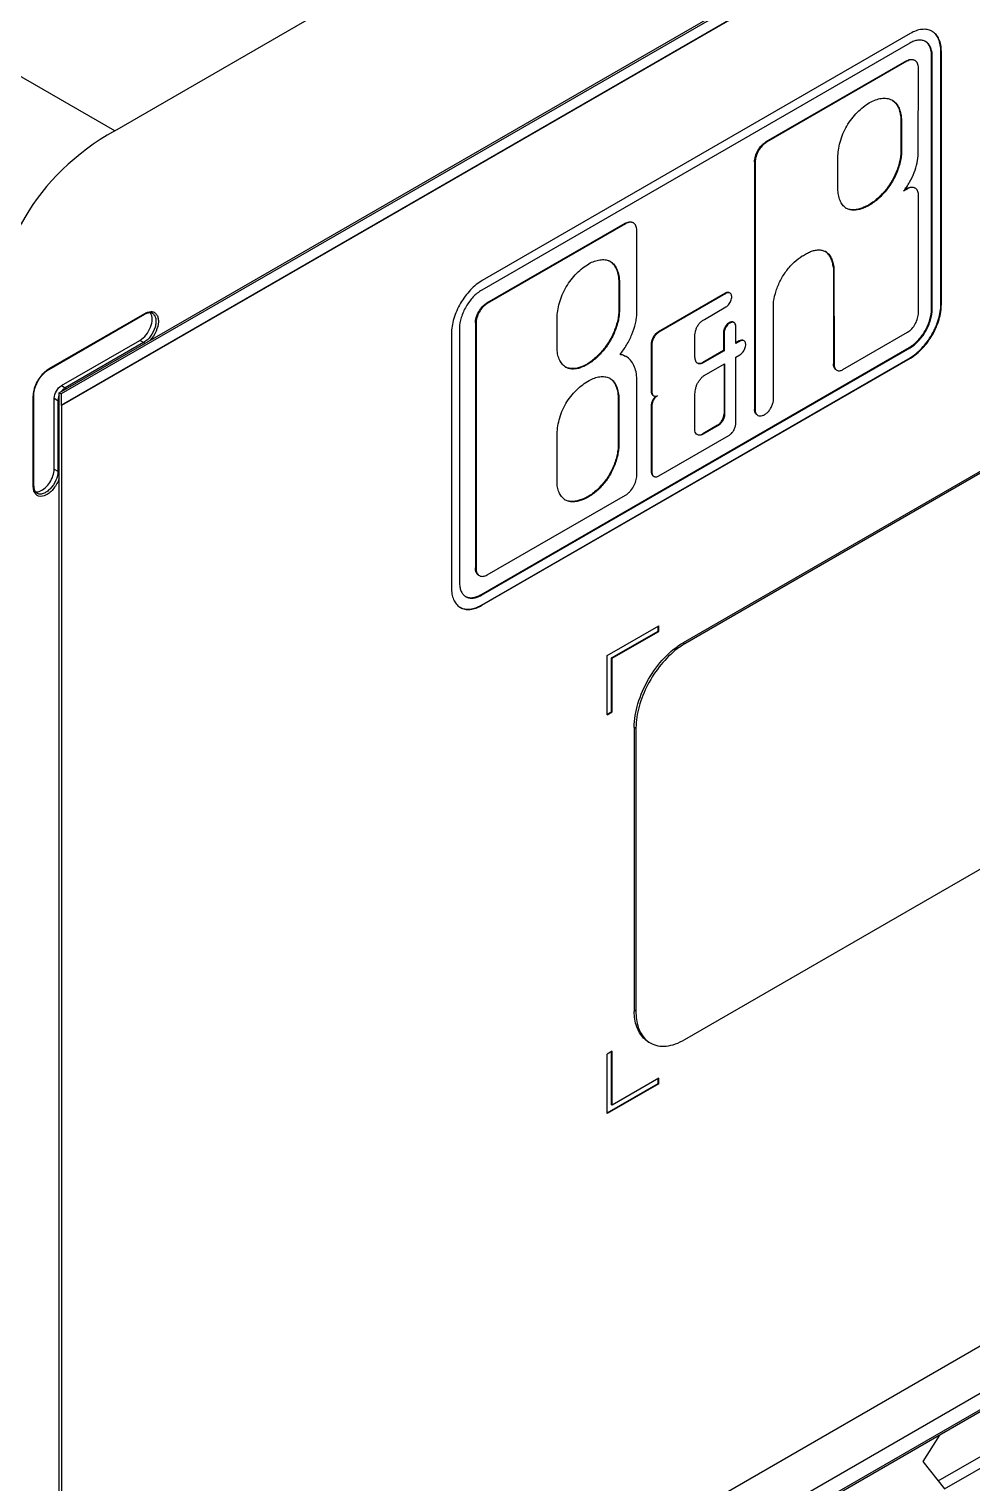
# Model space of a CAD drawing. Header units: millimetres. Extents: x 0 to 594, y 0 to 420.
# Drawn here: x 356.86 to 370.47, y 19.71 to 40.71 of the extents above; entities that cross this region are included whole.
import ezdxf

# ---------------------------------------------------------------- set-up
doc = ezdxf.new("R2010")
doc.units = ezdxf.units.MM
doc.header["$LTSCALE"] = 32.67
doc.layers.get('0').update_dxf_attribs({"linetype": 'CONTINUOUS'})
doc.layers.add('AUSFORMSCHRAEGEN', color=7, linetype='CONTINUOUS')
doc.layers.add('RUNDUNGEN', color=7, linetype='CONTINUOUS')

msp = doc.modelspace()

# ---------------------------------------------------------------- linework, layer by layer
at = {"color": 7, "linetype": 'CONTINUOUS'}
for p, q in [((357.2929, 35.4532), (370.0253, 42.8042)), ((370.0536, 42.7879), (357.3211, 35.4368)), ((357.3211, 35.2735), (369.2758, 42.1755)), ((369.2828, 42.1714), (357.3282, 35.2695)), ((369.577, 40.6415), (363.4, 37.0752)), ((369.5696, 40.5025), (363.3929, 36.9364)), ((369.884, 36.6669), (369.884, 40.3188)), ((369.8946, 40.3126), (369.884, 40.3188)), ((369.8946, 36.6608), (369.8946, 40.3126)), ((370.0183, 36.7324), (370.0183, 40.3841)), ((370.0254, 40.38), (370.0183, 40.3841)), ((370.0254, 36.7284), (370.0254, 40.38)), ((369.5209, 40.2452), (367.4945, 39.0752)), ((369.5298, 40.2401), (367.5034, 39.0701)), ((369.5209, 40.2452), (369.5298, 40.2401)), ((369.691, 38.9098), (369.6948, 40.1446)), ((369.4409, 39.3851), (369.441, 38.9335)), ((369.4409, 39.3851), (369.4498, 39.38)), ((369.4498, 39.38), (369.4498, 38.9284)), ((367.4945, 39.0752), (367.5034, 39.0701)), ((368.5327, 38.3989), (368.5327, 38.8505)), ((369.441, 38.9335), (369.4498, 38.9284)), ((367.3294, 38.7892), (367.3294, 35.2138)), ((367.3294, 38.7892), (367.3382, 38.7841)), ((367.3382, 38.7841), (367.3382, 35.2087)), ((369.5375, 38.3981), (369.4806, 38.3653)), ((369.5286, 38.4032), (369.4945, 38.3835)), ((369.5286, 38.4032), (369.5375, 38.3981)), ((369.6948, 36.6082), (369.6944, 38.3132)), ((365.4592, 37.9002), (363.4634, 36.7479)), ((365.4681, 37.8951), (363.4722, 36.7427)), ((365.4592, 37.9002), (365.4681, 37.8951)), ((365.6304, 36.6008), (365.6304, 37.7983)), ((368.4667, 37.2621), (368.4755, 37.257)), ((368.4667, 37.2621), (368.468, 35.8712)), ((368.4755, 37.257), (368.4768, 35.8661)), ((365.3702, 37.0531), (365.3702, 36.627)), ((365.3702, 37.0531), (365.379, 37.048)), ((365.379, 37.048), (365.379, 36.6219)), ((363.4634, 36.7479), (363.4722, 36.7428)), ((366.9076, 36.8927), (365.938, 36.3329)), ((366.9164, 36.8876), (365.9469, 36.3278)), ((366.9076, 36.8927), (366.9164, 36.8876)), ((366.9759, 36.8932), (366.9671, 36.8983)), ((367.6034, 35.3618), (367.6034, 36.7722)), ((364.4795, 36.1043), (364.4795, 36.5302)), ((365.3702, 36.627), (365.379, 36.6219)), ((366.607, 36.5138), (366.9164, 36.6924)), ((369.8946, 36.6608), (369.884, 36.6669)), ((370.0254, 36.7284), (370.0183, 36.7324)), ((363.0712, 36.3837), (363.0712, 32.7151)), ((363.3011, 36.4638), (363.3011, 32.9259)), ((363.3011, 36.4638), (363.3099, 36.4587)), ((363.3099, 36.4587), (363.3099, 32.9208)), ((365.938, 36.3329), (365.9469, 36.3278)), ((366.883, 36.3423), (366.883, 36.0643)), ((366.883, 36.3423), (366.8918, 36.3372)), ((366.8918, 36.3372), (366.8918, 36.0591)), ((367.0337, 36.4671), (367.0248, 36.4722)), ((367.0587, 36.1641), (367.0587, 36.4129)), ((368.6055, 35.788), (369.5375, 36.3265)), ((362.9545, 36.309), (362.9545, 32.6396)), ((363.378, 32.538), (369.5625, 36.1088)), ((365.8393, 36.1617), (365.839, 35.4639)), ((365.8393, 36.1617), (365.8481, 36.1566)), ((365.8481, 36.1566), (365.8479, 35.4588)), ((366.4681, 36.0029), (366.4682, 36.208)), ((367.1086, 36.2031), (367.0587, 36.1743)), ((367.1175, 36.198), (367.0587, 36.1641)), ((367.1086, 36.2031), (367.1175, 36.198)), ((367.1778, 36.2038), (367.1689, 36.2089)), ((369.5731, 36.1027), (369.5625, 36.1088)), ((363.3887, 32.5318), (369.5731, 36.1027)), ((363.3887, 32.389), (369.5731, 35.9598)), ((363.3957, 32.3849), (369.5802, 35.9557)), ((366.883, 36.0643), (366.5809, 35.8923)), ((366.8918, 36.0591), (366.5898, 35.8872)), ((366.883, 36.0643), (366.8918, 36.0591)), ((367.0587, 35.9695), (367.1175, 36.0035)), ((367.0587, 35.0092), (367.0587, 35.9695)), ((369.5802, 35.9557), (369.5731, 35.9598)), ((366.5809, 35.8923), (366.5898, 35.8872)), ((366.6025, 35.7018), (366.8981, 35.8725)), ((366.8892, 35.8674), (366.8892, 35.1494)), ((366.8981, 35.8725), (366.8981, 35.1443)), ((368.468, 35.8712), (368.4768, 35.8661)), ((365.6304, 34.2604), (365.6304, 35.6484)), ((357.2929, 15.2856), (357.2929, 35.4532)), ((357.2929, 35.4532), (357.3211, 35.4368)), ((357.3211, 35.4368), (357.3211, 35.2735)), ((357.3282, 35.2695), (357.3211, 35.2735)), ((357.3282, 35.2695), (357.3282, 15.2652)), ((365.362, 35.3635), (365.362, 34.7006)), ((365.362, 35.3635), (365.3708, 35.3584)), ((365.3708, 35.3584), (365.3708, 34.6955)), ((365.839, 35.4639), (365.8479, 35.4588)), ((365.839, 35.2774), (365.8393, 34.3153)), ((365.839, 35.2774), (365.8479, 35.2723)), ((365.8479, 35.2723), (365.8481, 34.3102)), ((366.4682, 34.9268), (366.4681, 35.3998)), ((366.8892, 35.1494), (366.8981, 35.1443)), ((367.3294, 35.2138), (367.3382, 35.2087)), ((366.7946, 34.9853), (366.5809, 34.8619)), ((366.5809, 34.8619), (366.5897, 34.8568)), ((366.8034, 34.9802), (366.5897, 34.8568)), ((366.7946, 34.9853), (366.8034, 34.9802)), ((364.4789, 34.1737), (364.4789, 34.8373)), ((365.362, 34.7006), (365.3708, 34.6955)), ((365.9469, 34.2531), (366.9589, 34.8374)), ((365.8393, 34.3153), (365.8481, 34.3102)), ((363.4722, 32.8244), (365.4681, 33.9766)), ((363.3011, 32.9259), (363.3099, 32.9208)), ((363.3887, 32.5318), (363.378, 32.538)), ((363.3957, 32.3849), (363.3887, 32.389)), ((365.2039, 31.6612), (365.9463, 32.0898)), ((365.2675, 31.6244), (365.9392, 32.0123)), ((365.2746, 31.6204), (365.9463, 32.0082)), ((365.9392, 32.0123), (365.9392, 32.0858)), ((365.9463, 32.0082), (365.9392, 32.0123)), ((365.9463, 32.0082), (365.9463, 32.0898)), ((365.2039, 30.8039), (365.2039, 31.6612)), ((365.2746, 31.6204), (365.2675, 31.6244)), ((365.2675, 30.8488), (365.2675, 31.6244)), ((365.2746, 30.8447), (365.2746, 31.6204)), ((365.2039, 30.812), (365.2675, 30.8488)), ((365.2039, 30.8039), (365.2746, 30.8447)), ((365.2746, 30.8447), (365.2675, 30.8488)), ((365.2746, 25.9457), (365.2039, 25.9049)), ((365.2039, 25.0475), (365.2039, 25.9049)), ((365.2675, 25.1741), (365.2675, 25.9416)), ((365.2746, 25.17), (365.2746, 25.9457)), ((365.2039, 25.0557), (365.9392, 25.4803)), ((365.9463, 25.4762), (365.2039, 25.0475)), ((365.9463, 25.5578), (365.2746, 25.17)), ((365.9392, 25.4803), (365.9392, 25.5538)), ((365.9463, 25.4762), (365.9392, 25.4803)), ((365.9463, 25.4762), (365.9463, 25.5578)), ((365.2746, 25.17), (365.2675, 25.1741)), ((358.3889, 14.6528), (373.4238, 23.3332))]:
    msp.add_line(p, q, dxfattribs=at)
for centre, radius, start, end in [((369.7213, 40.39), 0.155, 64.54037, 64.87501), ((369.7216, 40.3905), 0.1545, 60.00319, 64.54138), ((369.7104, 40.3958), 0.1555, 54.17292, 55.46102), ((369.7871, 40.4876), 0.2126, 60.00064, 62.19836), ((369.2199, 39.5091), 0.195, 60.00505, 63.00087), ((368.7457, 38.2677), 0.1758, 236.67329, 239.99192), ((368.2686, 37.345), 0.1704, 59.99896, 61.7436), ((365.1549, 37.1845), 0.1893, 60.01149, 64.3205), ((365.3579, 35.799), 0.2127, 79.98133, 80.95989), ((364.7004, 35.9839), 0.1862, 236.85977, 239.9934), ((365.1521, 35.5028), 0.1832, 60.01088, 64.12149), ((366.5348, 34.9026), 0.0605, 227.32672, 239.92129), ((364.6916, 34.0598), 0.1795, 236.74107, 239.99251), ((363.1878, 32.5342), 0.2082, 237.75516, 239.99989), ((363.2395, 32.64), 0.1507, 234.8194, 235.32618), ((363.2392, 32.6396), 0.1501, 235.32505, 239.99711), ((363.2289, 32.6465), 0.1509, 244.67425, 245.56163)]:
    msp.add_arc(centre, radius, start, end, dxfattribs=at)
for points, knots in [([(369.7872, 40.5304), (369.7722, 40.5374), (369.7386, 40.5469), (369.684, 40.5461), (369.6262, 40.5312), (369.5885, 40.5133), (369.5696, 40.5025)], [0, 0, 0, 0, 0.2182042, 0.4528346, 0.7122808, 1, 1, 1, 1]), ([(369.8862, 40.6757), (369.8654, 40.6867), (369.8181, 40.7021), (369.7404, 40.7028), (369.6578, 40.6824), (369.604, 40.657), (369.577, 40.6415)], [0, 0, 0, 0, 0.218035, 0.4519255, 0.711243, 1, 1, 1, 1]), ([(369.8946, 40.3126), (369.8946, 40.3361), (369.891, 40.3806), (369.873, 40.4418), (369.8426, 40.4915), (369.8141, 40.5155), (369.7988, 40.5243)], [0, 0, 0, 0, 0.2898001, 0.549049, 0.7822279, 1, 1, 1, 1]), ([(369.884, 40.3188), (369.884, 40.3405), (369.8809, 40.3821), (369.8654, 40.4396), (369.8394, 40.4875), (369.8148, 40.5122), (369.8014, 40.5219)], [0, 0, 0, 0, 0.2876753, 0.5472774, 0.7820354, 1, 1, 1, 1]), ([(370.0183, 40.3841), (370.0183, 40.4155), (370.0137, 40.4754), (369.9901, 40.5579), (369.9506, 40.6255), (369.9133, 40.659), (369.8933, 40.6716)], [0, 0, 0, 0, 0.289043, 0.5484656, 0.7822415, 1, 1, 1, 1]), ([(370.0254, 40.38), (370.0254, 40.4123), (370.0205, 40.4737), (369.9956, 40.5581), (369.9537, 40.6266), (369.9144, 40.6596), (369.8934, 40.6718)], [0, 0, 0, 0, 0.289799, 0.5490488, 0.7822278, 1, 1, 1, 1]), ([(369.5209, 40.2452), (369.531, 40.251), (369.5512, 40.2604), (369.5823, 40.2677), (369.6118, 40.2672), (369.6297, 40.261), (369.6374, 40.2565)], [0, 0, 0, 0, 0.2850848, 0.5443321, 0.7800324, 1, 1, 1, 1]), ([(369.6463, 40.2514), (369.6385, 40.2559), (369.6206, 40.2621), (369.5912, 40.2626), (369.56, 40.2553), (369.5398, 40.2459), (369.5298, 40.2401)], [0, 0, 0, 0, 0.2199676, 0.4556679, 0.7149152, 1, 1, 1, 1]), ([(369.6948, 40.1446), (369.6948, 40.1562), (369.6928, 40.1785), (369.6836, 40.2092), (369.6684, 40.2345), (369.654, 40.2469), (369.6463, 40.2514)], [0, 0, 0, 0, 0.2850972, 0.5443816, 0.780076, 1, 1, 1, 1]), ([(368.991, 39.6434), (369.0182, 39.6591), (369.073, 39.6851), (369.1573, 39.7068), (369.2373, 39.7083), (369.2868, 39.6938), (369.3084, 39.6828)], [0, 0, 0, 0, 0.2841927, 0.5443661, 0.7809537, 1, 1, 1, 1]), ([(369.3174, 39.678), (369.3388, 39.6656), (369.3785, 39.6307), (369.4198, 39.5599), (369.4446, 39.4743), (369.4498, 39.4123), (369.4498, 39.38)], [0, 0, 0, 0, 0.2188424, 0.4546337, 0.7147413, 1, 1, 1, 1]), ([(369.3219, 39.6746), (369.3414, 39.6612), (369.3769, 39.6255), (369.4139, 39.5566), (369.4363, 39.4747), (369.4409, 39.4158), (369.4409, 39.3851)], [0, 0, 0, 0, 0.2192911, 0.4562308, 0.7163352, 1, 1, 1, 1]), ([(368.5327, 38.8505), (368.5327, 38.8866), (368.5391, 38.9619), (368.5637, 39.0763), (368.6038, 39.193), (368.6593, 39.3066), (368.7299, 39.4114), (368.8109, 39.5042), (368.8977, 39.5824), (368.9598, 39.6254), (368.991, 39.6434)], [0, 0, 0, 0, 0.1132529, 0.2369117, 0.3671671, 0.5003678, 0.6334366, 0.7634246, 0.8868423, 1, 1, 1, 1]), ([(367.3294, 38.7892), (367.3294, 38.8021), (367.3319, 38.829), (367.345, 38.8847), (367.3748, 38.9537), (367.4196, 39.0139), (367.4613, 39.0531), (367.4834, 39.0688), (367.4945, 39.0752)], [0, 0, 0, 0, 0.1126328, 0.2359241, 0.4999842, 0.7640494, 0.8873504, 1, 1, 1, 1]), ([(367.5034, 39.0701), (367.4922, 39.0637), (367.4701, 39.048), (367.4285, 39.0088), (367.3836, 38.9486), (367.3538, 38.8796), (367.3408, 38.8239), (367.3382, 38.797), (367.3382, 38.7841)], [0, 0, 0, 0, 0.1126496, 0.2359506, 0.5000158, 0.7640759, 0.8873672, 1, 1, 1, 1]), ([(369.4498, 38.9284), (369.4498, 38.9018), (369.4451, 38.8463), (369.4276, 38.7619), (369.4002, 38.675), (369.3641, 38.5883), (369.3203, 38.5044), (369.2535, 38.4011), (369.1754, 38.3096), (369.0895, 38.2322), (369.0244, 38.1836), (368.9586, 38.1445), (368.8931, 38.1153), (368.829, 38.0967), (368.7673, 38.0888), (368.7091, 38.0932), (368.6735, 38.1064), (368.6578, 38.1155)], [0, 0, 0, 0, 0.0624575, 0.1303891, 0.202293, 0.2764365, 0.3510063, 0.4243841, 0.5653199, 0.6322192, 0.6959276, 0.7559014, 0.811902, 0.8640018, 0.9124145, 0.9573253, 1, 1, 1, 1]), ([(369.441, 38.9335), (369.441, 38.9072), (369.4364, 38.8524), (369.4129, 38.7386), (369.3709, 38.6242), (369.3142, 38.5143), (369.2487, 38.4117), (369.1719, 38.3204), (369.0874, 38.2429), (369.0232, 38.1939), (368.9582, 38.1541), (368.8934, 38.1239), (368.8297, 38.104), (368.7683, 38.0944), (368.7102, 38.0965), (368.6741, 38.1077), (368.6579, 38.1158)], [0, 0, 0, 0, 0.062195, 0.129796, 0.2750155, 0.3493367, 0.4225513, 0.5633198, 0.6302577, 0.6941161, 0.7543502, 0.8106789, 0.863145, 0.9119549, 0.9572511, 1, 1, 1, 1]), ([(369.4806, 38.3653), (369.5124, 38.4057), (369.5701, 38.4918), (369.6369, 38.6298), (369.6794, 38.7703), (369.691, 38.8648), (369.691, 38.9098)], [0, 0, 0, 0, 0.2602934, 0.5220934, 0.7726654, 1, 1, 1, 1]), ([(369.5286, 38.4032), (369.5383, 38.4088), (369.5576, 38.4179), (369.5874, 38.4249), (369.6157, 38.4244), (369.6329, 38.4184), (369.6403, 38.4141)], [0, 0, 0, 0, 0.2850823, 0.5440842, 0.7796212, 1, 1, 1, 1]), ([(369.6491, 38.409), (369.6417, 38.4133), (369.6245, 38.4193), (369.5963, 38.4198), (369.5665, 38.4127), (369.5471, 38.4037), (369.5375, 38.3981)], [0, 0, 0, 0, 0.2203788, 0.4559158, 0.7149177, 1, 1, 1, 1]), ([(368.6492, 38.1208), (368.6302, 38.1333), (368.5956, 38.1671), (368.5595, 38.2333), (368.5374, 38.3123), (368.5327, 38.3693), (368.5327, 38.3989)], [0, 0, 0, 0, 0.2174136, 0.45473, 0.7160143, 1, 1, 1, 1]), ([(369.6944, 38.3132), (369.6944, 38.3237), (369.6925, 38.3437), (369.6837, 38.3713), (369.6694, 38.3939), (369.6562, 38.4049), (369.6491, 38.409)], [0, 0, 0, 0, 0.2847998, 0.5427863, 0.7784549, 1, 1, 1, 1]), ([(365.4592, 37.9002), (365.469, 37.9058), (365.4888, 37.915), (365.5193, 37.922), (365.548, 37.9213), (365.5655, 37.9151), (365.5731, 37.9107)], [0, 0, 0, 0, 0.2850117, 0.5439051, 0.7796085, 1, 1, 1, 1]), ([(365.5819, 37.9056), (365.5743, 37.91), (365.5569, 37.9162), (365.5281, 37.9169), (365.4976, 37.9099), (365.4779, 37.9007), (365.4681, 37.8951)], [0, 0, 0, 0, 0.2203915, 0.4560949, 0.7149883, 1, 1, 1, 1]), ([(365.6304, 37.7983), (365.6304, 37.81), (365.6285, 37.8323), (365.6193, 37.8632), (365.6041, 37.8886), (365.5897, 37.9011), (365.5819, 37.9056)], [0, 0, 0, 0, 0.2851261, 0.5445424, 0.7802061, 1, 1, 1, 1]), ([(364.9395, 37.317), (364.9649, 37.3317), (365.0161, 37.3559), (365.095, 37.3761), (365.1699, 37.3778), (365.2164, 37.3649), (365.2369, 37.3551)], [0, 0, 0, 0, 0.2836177, 0.5435459, 0.780524, 1, 1, 1, 1]), ([(367.6034, 36.7722), (367.6125, 36.8236), (367.6382, 36.9283), (367.6901, 37.0541), (367.7449, 37.151), (367.8075, 37.2413), (367.8959, 37.3388), (367.9961, 37.4161), (368.077, 37.4642), (368.1358, 37.492), (368.1938, 37.5108), (368.2498, 37.5185), (368.3025, 37.5143), (368.3348, 37.5028), (368.3493, 37.4951)], [0, 0, 0, 0, 0.1360442, 0.2798412, 0.3530387, 0.425826, 0.56571, 0.6941102, 0.7540789, 0.8106987, 0.8634088, 0.9121009, 0.9572461, 1, 1, 1, 1]), ([(368.3538, 37.4925), (368.3714, 37.4824), (368.4042, 37.4545), (368.4398, 37.3985), (368.4636, 37.3311), (368.4724, 37.2825), (368.4755, 37.257)], [0, 0, 0, 0, 0.2229565, 0.4605662, 0.7194669, 1, 1, 1, 1]), ([(368.4667, 37.2621), (368.4637, 37.2865), (368.4554, 37.3332), (368.4333, 37.3981), (368.4005, 37.4529), (368.3704, 37.4811), (368.3541, 37.492)], [0, 0, 0, 0, 0.2793986, 0.538341, 0.7767613, 1, 1, 1, 1]), ([(364.4795, 36.5302), (364.4795, 36.566), (364.4863, 36.641), (364.512, 36.7548), (364.5534, 36.8707), (364.628, 37.0199), (364.7298, 37.1512), (364.847, 37.2566), (364.9086, 37.2991), (364.9395, 37.317)], [0, 0, 0, 0, 0.1132984, 0.2373357, 0.3681695, 0.5018518, 0.7641318, 0.8871106, 1, 1, 1, 1]), ([(365.2495, 37.3484), (365.2709, 37.3361), (365.3103, 37.3008), (365.3504, 37.229), (365.3741, 37.1427), (365.379, 37.0805), (365.379, 37.048)], [0, 0, 0, 0, 0.2177829, 0.4535816, 0.7145816, 1, 1, 1, 1]), ([(365.2545, 37.3447), (365.2738, 37.3312), (365.3089, 37.295), (365.3445, 37.2253), (365.3658, 37.1429), (365.3702, 37.0838), (365.3702, 37.0531)], [0, 0, 0, 0, 0.218323, 0.4554312, 0.7163647, 1, 1, 1, 1]), ([(363.4, 37.0752), (363.3697, 37.0577), (363.3099, 37.0159), (363.1978, 36.9112), (363.079, 36.7499), (362.9975, 36.5667), (362.9618, 36.4172), (362.9548, 36.3442), (362.9545, 36.309)], [0, 0, 0, 0, 0.1141233, 0.237218, 0.4993323, 0.7618116, 0.8853328, 1, 1, 1, 1]), ([(363.3929, 36.9364), (363.3476, 36.9103), (363.2618, 36.8383), (363.1614, 36.7018), (363.0922, 36.5468), (363.0717, 36.4363), (363.0712, 36.3837)], [0, 0, 0, 0, 0.2368453, 0.49921, 0.7620041, 1, 1, 1, 1]), ([(363.3011, 36.4638), (363.3011, 36.4765), (363.3035, 36.5031), (363.3162, 36.5582), (363.3453, 36.6267), (363.3893, 36.6867), (363.4305, 36.7258), (363.4523, 36.7415), (363.4634, 36.7478)], [0, 0, 0, 0, 0.1124853, 0.235439, 0.4990104, 0.7636525, 0.8872643, 1, 1, 1, 1]), ([(363.4722, 36.7427), (363.4612, 36.7364), (363.4393, 36.7207), (363.3982, 36.6816), (363.3542, 36.6216), (363.325, 36.5531), (363.3124, 36.498), (363.3099, 36.4714), (363.3099, 36.4587)], [0, 0, 0, 0, 0.1127357, 0.2363475, 0.5009896, 0.764561, 0.8875147, 1, 1, 1, 1]), ([(366.9671, 36.8983), (366.9631, 36.9006), (366.954, 36.9038), (366.933, 36.9043), (366.9173, 36.8983), (366.9076, 36.8927)], [0, 0, 0, 0, 0.2204183, 0.4568971, 1, 1, 1, 1]), ([(366.9759, 36.8932), (366.972, 36.8955), (366.9628, 36.8987), (366.9419, 36.8992), (366.9261, 36.8932), (366.9164, 36.8876)], [0, 0, 0, 0, 0.2204183, 0.4568971, 1, 1, 1, 1]), ([(366.9164, 36.6924), (366.9251, 36.6975), (366.9421, 36.7109), (366.964, 36.7358), (366.9821, 36.7652), (366.9946, 36.7966), (367.001, 36.8274), (367.0004, 36.8554), (366.9925, 36.8786), (366.9819, 36.8898), (366.9759, 36.8932)], [0, 0, 0, 0, 0.1276416, 0.2702807, 0.4181883, 0.5626242, 0.696312, 0.8133607, 0.9129238, 1, 1, 1, 1]), ([(365.3702, 36.627), (365.3695, 36.601), (365.364, 36.5469), (365.34, 36.4352), (365.2989, 36.3231), (365.2437, 36.2155), (365.1796, 36.1148), (365.0875, 36.0044), (364.9658, 35.8974), (364.8564, 35.8349), (364.77, 35.8079), (364.7099, 35.7999), (364.6534, 35.8043), (364.6188, 35.8167), (364.6033, 35.8251)], [0, 0, 0, 0, 0.0629189, 0.1307775, 0.2755164, 0.3494426, 0.4224277, 0.563433, 0.6948897, 0.8119875, 0.8643772, 0.9126228, 0.9573463, 1, 1, 1, 1]), ([(365.379, 36.6219), (365.3783, 36.5957), (365.3727, 36.5413), (365.3485, 36.4288), (365.3069, 36.316), (365.2511, 36.2078), (365.1863, 36.1067), (365.0934, 35.9961), (364.9707, 35.8894), (364.8604, 35.8276), (364.7736, 35.8016), (364.7134, 35.7946), (364.657, 35.8004), (364.6226, 35.8138), (364.6073, 35.8227)], [0, 0, 0, 0, 0.0630696, 0.1311134, 0.2762301, 0.3503026, 0.4233923, 0.5645241, 0.6958943, 0.812651, 0.8648014, 0.9128021, 0.9573447, 1, 1, 1, 1]), ([(365.3886, 36.0055), (365.423, 36.0491), (365.4869, 36.1423), (365.5621, 36.2929), (365.6067, 36.4244), (365.6265, 36.5275), (365.6304, 36.577), (365.6304, 36.6008)], [0, 0, 0, 0, 0.2551695, 0.5178165, 0.7722831, 0.8904848, 1, 1, 1, 1]), ([(369.5375, 36.3265), (369.5484, 36.3328), (369.5699, 36.3485), (369.61, 36.3878), (369.6525, 36.4478), (369.6852, 36.5268), (369.6948, 36.5821), (369.6948, 36.6082)], [0, 0, 0, 0, 0.112981, 0.237393, 0.5036707, 0.7662585, 1, 1, 1, 1]), ([(369.5625, 36.1088), (369.6083, 36.1352), (369.6948, 36.2081), (369.7957, 36.3463), (369.8645, 36.5028), (369.8841, 36.6142), (369.884, 36.6669)], [0, 0, 0, 0, 0.2373282, 0.5002291, 0.7630053, 1, 1, 1, 1]), ([(369.5731, 35.9598), (369.6037, 35.9774), (369.664, 36.0197), (369.7769, 36.1255), (369.8961, 36.2885), (369.9773, 36.4733), (370.0121, 36.6239), (370.0184, 36.6972), (370.0183, 36.7324)], [0, 0, 0, 0, 0.1142957, 0.2376315, 0.5001935, 0.7626495, 0.8858616, 1, 1, 1, 1]), ([(369.5731, 36.1027), (369.6189, 36.1291), (369.7054, 36.202), (369.8063, 36.3401), (369.8752, 36.4967), (369.8947, 36.608), (369.8946, 36.6608)], [0, 0, 0, 0, 0.2373281, 0.5002291, 0.7630053, 1, 1, 1, 1]), ([(369.5802, 35.9557), (369.6108, 35.9734), (369.6711, 36.0157), (369.784, 36.1214), (369.9031, 36.2844), (369.9844, 36.4692), (370.0192, 36.6198), (370.0255, 36.6932), (370.0254, 36.7284)], [0, 0, 0, 0, 0.1142956, 0.2376315, 0.5001935, 0.7626495, 0.8858617, 1, 1, 1, 1]), ([(365.938, 36.3329), (365.9241, 36.3249), (365.8978, 36.3023), (365.8665, 36.2601), (365.8456, 36.2119), (365.8393, 36.1778), (365.8393, 36.1617)], [0, 0, 0, 0, 0.2355874, 0.5000972, 0.7644769, 1, 1, 1, 1]), ([(365.9469, 36.3278), (365.933, 36.3198), (365.9066, 36.2972), (365.8753, 36.255), (365.8545, 36.2068), (365.8481, 36.1727), (365.8481, 36.1566)], [0, 0, 0, 0, 0.2355874, 0.5000972, 0.7644769, 1, 1, 1, 1]), ([(366.4682, 36.208), (366.4682, 36.2357), (366.4675, 36.2781), (366.4749, 36.3353), (366.4875, 36.3799), (366.5085, 36.423), (366.5365, 36.4617), (366.5705, 36.4915), (366.595, 36.5069), (366.607, 36.5138)], [0, 0, 0, 0, 0.2330846, 0.3558481, 0.4843658, 0.6212964, 0.7575954, 0.8833783, 1, 1, 1, 1]), ([(367.0248, 36.4722), (367.0194, 36.4753), (367.006, 36.479), (366.9844, 36.4759), (366.962, 36.4657), (366.9401, 36.4487), (366.9198, 36.4264), (366.9028, 36.4001), (366.89, 36.3718), (366.8846, 36.352), (366.883, 36.3423)], [0, 0, 0, 0, 0.0874655, 0.1854432, 0.2987233, 0.427789, 0.5688593, 0.716313, 0.8629488, 1, 1, 1, 1]), ([(367.0337, 36.4671), (367.0282, 36.4702), (367.0149, 36.4739), (366.9933, 36.4708), (366.9708, 36.4606), (366.9489, 36.4436), (366.9287, 36.4213), (366.9116, 36.395), (366.8988, 36.3667), (366.8934, 36.3469), (366.8918, 36.3372)], [0, 0, 0, 0, 0.0874655, 0.1854432, 0.2987233, 0.427789, 0.5688593, 0.716313, 0.8629488, 1, 1, 1, 1]), ([(367.0587, 36.4129), (367.0587, 36.4241), (367.056, 36.4407), (367.045, 36.4585), (367.0376, 36.4648), (367.0337, 36.4671)], [0, 0, 0, 0, 0.5426755, 0.779148, 1, 1, 1, 1]), ([(367.1689, 36.2089), (367.1649, 36.2112), (367.1556, 36.2144), (367.1344, 36.2149), (367.1185, 36.2088), (367.1086, 36.2031)], [0, 0, 0, 0, 0.2205248, 0.4569452, 1, 1, 1, 1]), ([(367.1778, 36.2038), (367.1738, 36.2061), (367.1645, 36.2093), (367.1433, 36.2098), (367.1273, 36.2037), (367.1175, 36.198)], [0, 0, 0, 0, 0.2205248, 0.4569452, 1, 1, 1, 1]), ([(367.1175, 36.0035), (367.1262, 36.0085), (367.1431, 36.0217), (367.1652, 36.0465), (367.1835, 36.0757), (367.1963, 36.1071), (367.2029, 36.138), (367.2024, 36.166), (367.1944, 36.1892), (367.1837, 36.2003), (367.1778, 36.2038)], [0, 0, 0, 0, 0.1273957, 0.2695373, 0.4173291, 0.5622367, 0.6963932, 0.8134386, 0.9128406, 1, 1, 1, 1]), ([(364.5986, 35.828), (364.5795, 35.8404), (364.5445, 35.8738), (364.5073, 35.9393), (364.4844, 36.0179), (364.4795, 36.0747), (364.4795, 36.1043)], [0, 0, 0, 0, 0.2185988, 0.4555897, 0.7158704, 1, 1, 1, 1]), ([(365.4744, 35.9775), (365.4613, 35.9851), (365.4336, 35.9976), (365.4037, 36.004), (365.3886, 36.0055)], [0, 0, 0, 0, 0.497609, 1, 1, 1, 1]), ([(365.3949, 36.0085), (365.4012, 36.0074), (365.4257, 36.0019), (365.4492, 35.992), (365.4655, 35.9826)], [0, 0, 0, 0, 0.2518427, 1, 1, 1, 1]), ([(365.6304, 35.6484), (365.6304, 35.6841), (365.6236, 35.7528), (365.5926, 35.8474), (365.5436, 35.9251), (365.4985, 35.9636), (365.4744, 35.9775)], [0, 0, 0, 0, 0.2820551, 0.5416151, 0.7795171, 1, 1, 1, 1]), ([(366.4947, 35.8874), (366.4886, 35.8933), (366.4788, 35.9094), (366.4716, 35.9377), (366.4685, 35.9695), (366.4681, 35.9916), (366.4681, 36.0029)], [0, 0, 0, 0, 0.2109748, 0.4525217, 0.7208757, 1, 1, 1, 1]), ([(364.9407, 35.6305), (364.9657, 35.6449), (365.0158, 35.6686), (365.0931, 35.6883), (365.1665, 35.6899), (365.212, 35.6773), (365.232, 35.6676)], [0, 0, 0, 0, 0.2836421, 0.5437565, 0.7807953, 1, 1, 1, 1]), ([(366.4681, 35.3998), (366.4681, 35.4257), (366.4695, 35.4656), (366.4795, 35.5193), (366.493, 35.5617), (366.5135, 35.6036), (366.5391, 35.643), (366.5684, 35.6769), (366.5909, 35.6951), (366.6025, 35.7018)], [0, 0, 0, 0, 0.2254055, 0.346208, 0.4743822, 0.6114642, 0.7508484, 0.8830709, 1, 1, 1, 1]), ([(366.5898, 35.8872), (366.5825, 35.883), (366.5677, 35.8762), (366.5448, 35.8714), (366.5233, 35.8721), (366.5103, 35.8767), (366.5046, 35.88)], [0, 0, 0, 0, 0.2833962, 0.5429389, 0.780071, 1, 1, 1, 1]), ([(366.5809, 35.8923), (366.5692, 35.8855), (366.5454, 35.8762), (366.5193, 35.8765), (366.5082, 35.8798)], [0, 0, 0, 0, 0.5372164, 1, 1, 1, 1]), ([(368.5068, 35.7852), (368.5005, 35.7888), (368.489, 35.7988), (368.4768, 35.8192), (368.4695, 35.8439), (368.468, 35.8618), (368.468, 35.8712)], [0, 0, 0, 0, 0.2198779, 0.4554818, 0.7148547, 1, 1, 1, 1]), ([(368.4768, 35.8661), (368.4768, 35.8567), (368.4784, 35.8388), (368.4857, 35.8141), (368.4978, 35.7937), (368.5094, 35.7837), (368.5156, 35.7801)], [0, 0, 0, 0, 0.2851453, 0.5445182, 0.7801221, 1, 1, 1, 1]), ([(368.5156, 35.7801), (368.5216, 35.7766), (368.5354, 35.7717), (368.5581, 35.771), (368.5821, 35.7763), (368.5977, 35.7836), (368.6055, 35.788)], [0, 0, 0, 0, 0.22084, 0.4565519, 0.7150907, 1, 1, 1, 1]), ([(364.4789, 34.8373), (364.4789, 34.8737), (364.4849, 34.95), (364.5087, 35.066), (364.5481, 35.184), (364.6033, 35.2983), (364.6749, 35.4025), (364.7578, 35.4935), (364.8465, 35.57), (364.9093, 35.6123), (364.9407, 35.6305)], [0, 0, 0, 0, 0.1140507, 0.2386409, 0.3694031, 0.5023469, 0.6344471, 0.7634991, 0.886552, 1, 1, 1, 1]), ([(365.2435, 35.6612), (365.2636, 35.648), (365.3, 35.6116), (365.3363, 35.5402), (365.3576, 35.4556), (365.362, 35.395), (365.362, 35.3635)], [0, 0, 0, 0, 0.2170689, 0.4538209, 0.7156151, 1, 1, 1, 1]), ([(365.2436, 35.6614), (365.2543, 35.6553), (365.2745, 35.6406), (365.3099, 35.6025), (365.3434, 35.5405), (365.3661, 35.4536), (365.3708, 35.391), (365.3708, 35.3584)], [0, 0, 0, 0, 0.1073957, 0.2175199, 0.4531456, 0.7147367, 1, 1, 1, 1]), ([(365.839, 35.4639), (365.839, 35.4539), (365.8434, 35.4344), (365.8575, 35.42), (365.8653, 35.4155)], [0, 0, 0, 0, 0.5263108, 1, 1, 1, 1]), ([(365.9024, 35.4038), (365.8936, 35.3956), (365.8774, 35.3763), (365.8579, 35.3441), (365.8439, 35.3109), (365.839, 35.288), (365.839, 35.2774)], [0, 0, 0, 0, 0.2504403, 0.5208553, 0.7802813, 1, 1, 1, 1]), ([(365.8479, 35.4588), (365.8479, 35.4488), (365.8523, 35.4293), (365.8664, 35.4149), (365.8742, 35.4104)], [0, 0, 0, 0, 0.5263108, 1, 1, 1, 1]), ([(365.9284, 35.4117), (365.9233, 35.4088), (365.9131, 35.4011), (365.8938, 35.3812), (365.8729, 35.3509), (365.857, 35.3175), (365.8495, 35.2909), (365.8479, 35.2783), (365.8479, 35.2723)], [0, 0, 0, 0, 0.1072574, 0.2293596, 0.5000374, 0.7706847, 0.892759, 1, 1, 1, 1]), ([(365.8742, 35.4104), (365.8819, 35.4059), (365.901, 35.4009), (365.9199, 35.4068), (365.9284, 35.4117)], [0, 0, 0, 0, 0.4737252, 1, 1, 1, 1]), ([(367.3773, 35.128), (367.3866, 35.1226), (367.4099, 35.1166), (367.4473, 35.1231), (367.4857, 35.1431), (367.5226, 35.175), (367.5558, 35.216), (367.5817, 35.2634), (367.5985, 35.3125), (367.6034, 35.346), (367.6034, 35.3618)], [0, 0, 0, 0, 0.0876361, 0.1864338, 0.3022963, 0.4354496, 0.5799391, 0.7282765, 0.8716565, 1, 1, 1, 1]), ([(366.7946, 34.9853), (366.8079, 34.993), (366.8332, 35.0146), (366.8632, 35.055), (366.8832, 35.1013), (366.8892, 35.134), (366.8892, 35.1494)], [0, 0, 0, 0, 0.2356593, 0.5000835, 0.764415, 1, 1, 1, 1]), ([(366.8981, 35.1443), (366.8981, 35.1288), (366.892, 35.0962), (366.8721, 35.0499), (366.842, 35.0095), (366.8168, 34.9879), (366.8034, 34.9802)], [0, 0, 0, 0, 0.235585, 0.4999165, 0.7643407, 1, 1, 1, 1]), ([(367.3685, 35.1331), (367.3624, 35.1366), (367.3512, 35.1459), (367.3339, 35.1721), (367.3294, 35.197), (367.3294, 35.2138)], [0, 0, 0, 0, 0.2232066, 0.4597111, 1, 1, 1, 1]), ([(367.3382, 35.2087), (367.3382, 35.1919), (367.3428, 35.167), (367.36, 35.1408), (367.3713, 35.1315), (367.3773, 35.128)], [0, 0, 0, 0, 0.5402889, 0.7767934, 1, 1, 1, 1]), ([(366.4938, 34.8581), (366.4853, 34.8659), (366.4717, 34.8881), (366.4682, 34.9133), (366.4682, 34.9268)], [0, 0, 0, 0, 0.4607777, 1, 1, 1, 1]), ([(366.5897, 34.8568), (366.5758, 34.8488), (366.5532, 34.8405), (366.5232, 34.8421), (366.5102, 34.8469), (366.5044, 34.8503)], [0, 0, 0, 0, 0.5402193, 0.7766975, 1, 1, 1, 1]), ([(366.5079, 34.85), (366.519, 34.8465), (366.5452, 34.8456), (366.5691, 34.8551), (366.5809, 34.8619)], [0, 0, 0, 0, 0.4614766, 1, 1, 1, 1]), ([(366.9589, 34.8374), (366.9729, 34.8455), (366.9994, 34.868), (367.0311, 34.9102), (367.0522, 34.9587), (367.0587, 34.993), (367.0587, 35.0092)], [0, 0, 0, 0, 0.2353823, 0.4994075, 0.7640875, 1, 1, 1, 1]), ([(365.3708, 34.6955), (365.3708, 34.6694), (365.3667, 34.6152), (365.3452, 34.5025), (365.3057, 34.3888), (365.251, 34.2797), (365.1866, 34.1775), (365.1104, 34.0871), (365.0255, 34.012), (364.9613, 33.9657), (364.8966, 33.929), (364.8323, 33.902), (364.7695, 33.8849), (364.7093, 33.8776), (364.6522, 33.8822), (364.6173, 33.8954), (364.6018, 33.9044)], [0, 0, 0, 0, 0.0626401, 0.1304606, 0.2757147, 0.3501835, 0.4239111, 0.5658051, 0.6327714, 0.6962863, 0.7558818, 0.811528, 0.8634782, 0.9119347, 0.9569914, 1, 1, 1, 1]), ([(365.362, 34.7006), (365.362, 34.6749), (365.358, 34.6213), (365.3369, 34.51), (365.2983, 34.3977), (365.2448, 34.2896), (365.1817, 34.1881), (365.1069, 34.0979), (365.0234, 34.0226), (364.9601, 33.9758), (364.8961, 33.9383), (364.8325, 33.9104), (364.7702, 33.892), (364.7102, 33.8833), (364.6532, 33.8856), (364.6178, 33.8967), (364.602, 33.9046)], [0, 0, 0, 0, 0.0623704, 0.1298557, 0.2744163, 0.3486087, 0.4221363, 0.5638738, 0.6309051, 0.6945938, 0.7544641, 0.8104238, 0.862704, 0.9115406, 0.9569631, 1, 1, 1, 1]), ([(365.4681, 33.9766), (365.4791, 33.983), (365.501, 33.9986), (365.5421, 34.0377), (365.5861, 34.0977), (365.6152, 34.166), (365.6279, 34.2211), (365.6304, 34.2477), (365.6304, 34.2604)], [0, 0, 0, 0, 0.1127223, 0.2363026, 0.5008975, 0.7645214, 0.8875046, 1, 1, 1, 1]), ([(365.8393, 34.3153), (365.8393, 34.3084), (365.8404, 34.295), (365.8459, 34.2766), (365.855, 34.2614), (365.8636, 34.254), (365.8682, 34.2513)], [0, 0, 0, 0, 0.2850936, 0.5445572, 0.7802903, 1, 1, 1, 1]), ([(365.8481, 34.3102), (365.8481, 34.3033), (365.8493, 34.2899), (365.8548, 34.2715), (365.8638, 34.2563), (365.8724, 34.2489), (365.8771, 34.2462)], [0, 0, 0, 0, 0.2850936, 0.5445572, 0.7802903, 1, 1, 1, 1]), ([(365.8771, 34.2462), (365.8817, 34.2435), (365.8925, 34.2398), (365.9101, 34.2395), (365.9288, 34.2439), (365.9409, 34.2496), (365.9469, 34.2531)], [0, 0, 0, 0, 0.2197314, 0.4554518, 0.7148786, 1, 1, 1, 1]), ([(364.5932, 33.9097), (364.575, 33.9216), (364.5414, 33.9536), (364.5057, 34.0161), (364.4836, 34.0912), (364.4789, 34.1455), (364.4789, 34.1737)], [0, 0, 0, 0, 0.2188833, 0.4561508, 0.7163583, 1, 1, 1, 1]), ([(363.3494, 32.8188), (363.3416, 32.8232), (363.3272, 32.8357), (363.3121, 32.8611), (363.303, 32.8919), (363.3011, 32.9142), (363.3011, 32.9259)], [0, 0, 0, 0, 0.2197134, 0.4553913, 0.7148655, 1, 1, 1, 1]), ([(363.3099, 32.9208), (363.3099, 32.9091), (363.3118, 32.8868), (363.321, 32.856), (363.3361, 32.8306), (363.3504, 32.8181), (363.3582, 32.8137)], [0, 0, 0, 0, 0.2851345, 0.5446087, 0.7802866, 1, 1, 1, 1]), ([(363.3582, 32.8137), (363.3658, 32.8093), (363.3833, 32.8031), (363.4121, 32.8025), (363.4426, 32.8095), (363.4624, 32.8187), (363.4722, 32.8244)], [0, 0, 0, 0, 0.2202415, 0.4559531, 0.7149654, 1, 1, 1, 1]), ([(362.9545, 32.6396), (362.9545, 32.6088), (362.959, 32.5502), (362.982, 32.4695), (363.0207, 32.4034), (363.0571, 32.3705), (363.0767, 32.3582)], [0, 0, 0, 0, 0.2890204, 0.5484447, 0.7822357, 1, 1, 1, 1]), ([(363.0712, 32.7151), (363.0712, 32.6938), (363.0742, 32.6531), (363.0895, 32.5968), (363.1152, 32.5501), (363.1395, 32.5262), (363.1527, 32.5169)], [0, 0, 0, 0, 0.2879239, 0.5475021, 0.7820875, 1, 1, 1, 1]), ([(363.1665, 32.5091), (363.1811, 32.5024), (363.2139, 32.4935), (363.267, 32.4948), (363.3231, 32.5097), (363.3597, 32.5274), (363.378, 32.538)], [0, 0, 0, 0, 0.2179387, 0.4526244, 0.7122178, 1, 1, 1, 1]), ([(363.0837, 32.354), (363.1043, 32.3421), (363.1516, 32.3249), (363.2301, 32.3229), (363.3139, 32.3431), (363.3683, 32.3691), (363.3957, 32.3849)], [0, 0, 0, 0, 0.2177708, 0.4509493, 0.7101996, 1, 1, 1, 1]), ([(363.0838, 32.3541), (363.1043, 32.3433), (363.151, 32.3281), (363.2276, 32.3278), (363.309, 32.3482), (363.362, 32.3736), (363.3887, 32.389)], [0, 0, 0, 0, 0.217758, 0.4515462, 0.7109724, 1, 1, 1, 1]), ([(363.1641, 32.5096), (363.179, 32.501), (363.213, 32.4887), (363.2695, 32.4873), (363.3298, 32.5018), (363.3689, 32.5205), (363.3887, 32.5318)], [0, 0, 0, 0, 0.2177707, 0.4509491, 0.7101984, 1, 1, 1, 1])]:
    msp.add_open_spline(points, degree=3, knots=knots, dxfattribs=at)
msp.add_open_spline([(366.5046, 35.88), (366.501, 35.8821), (366.4977, 35.8846), (366.4947, 35.8874)], degree=3, dxfattribs=at)
at = {"layer": 'AUSFORMSCHRAEGEN', "color": 7, "linetype": 'CONTINUOUS'}
for p, q in [((357.3282, 35.5573), (358.4596, 36.2105)), ((357.2221, 34.3529), (357.2221, 35.3736)), ((366.5223, 18.6648), (373.3444, 22.6035)), ((373.291, 22.3321), (366.4527, 18.384)), ((369.9974, 20.4014), (369.7603, 20.0212)), ((369.9797, 19.7427), (371.1481, 20.4173)), ((370.0711, 19.6266), (371.2932, 20.3322)), ((369.7603, 20.0212), (370.0711, 19.6266))]:
    msp.add_line(p, q, dxfattribs=at)
msp.add_arc((358.5336, 36.5495), 0.0967, 35.22278, 39.69109, dxfattribs=at)
for points, knots in [([(358.4596, 36.2105), (358.4937, 36.2302), (358.5554, 36.2883), (358.6168, 36.3954), (358.6439, 36.5065), (358.6301, 36.5803), (358.6125, 36.6052)], [0, 0, 0, 0, 0.2585091, 0.5415836, 0.7999504, 1, 1, 1, 1]), ([(357.2221, 35.3736), (357.2221, 35.4099), (357.247, 35.4817), (357.2967, 35.5391), (357.3282, 35.5573)], [0, 0, 0, 0, 0.5000009, 1, 1, 1, 1]), ([(357.015, 34.0323), (357.0432, 34.0429), (357.0985, 34.0805), (357.1829, 34.1827), (357.2221, 34.2854), (357.2221, 34.3529)], [0, 0, 0, 0, 0.2268798, 0.490441, 1, 1, 1, 1]), ([(356.9493, 34.0241), (356.9543, 34.0232), (356.9766, 34.0213), (356.999, 34.0263), (357.015, 34.0323)], [0, 0, 0, 0, 0.2314429, 1, 1, 1, 1])]:
    msp.add_open_spline(points, degree=3, knots=knots, dxfattribs=at)
at = {"layer": 'RUNDUNGEN', "color": 7, "linetype": 'CONTINUOUS'}
for p, q in [((358.0949, 39.2374), (392.9775, 59.3766)), ((386.0989, 43.2757), (366.2999, 31.8449)), ((386.1236, 43.2614), (366.3246, 31.8306)), ((358.0949, 39.2374), (354.943, 41.0572)), ((366.3246, 26.1151), (386.1236, 37.5459)), ((357.1463, 35.7919), (358.5251, 36.5879)), ((357.1514, 35.8033), (358.5303, 36.5994)), ((358.5129, 36.1786), (357.3816, 35.5254)), ((358.5129, 36.1786), (358.4596, 36.2105)), ((357.3282, 35.5573), (357.3816, 35.5254)), ((356.9207, 34.0973), (356.9207, 35.4037)), ((356.928, 34.1075), (356.928, 35.4139)), ((357.2221, 35.3736), (357.2764, 35.3433)), ((357.2764, 35.3433), (357.2764, 34.3227)), ((357.2221, 34.3529), (357.2764, 34.3227)), ((366.3246, 31.8306), (366.2999, 31.8449)), ((389.4689, 31.6432), (361.4414, 15.4617)), ((365.6175, 30.6059), (365.5928, 30.6201)), ((365.5928, 30.6201), (365.5928, 26.5376)), ((365.6175, 30.6059), (365.6175, 26.5234)), ((365.6175, 26.5234), (365.5928, 26.5376))]:
    msp.add_line(p, q, dxfattribs=at)
for centre, radius, start, end in [((357.3081, 35.5321), 0.3132, 120.01045, 121.90659), ((366.7945, 31.0168), 0.9397, 120.0014, 120.74104), ((366.5573, 30.6058), 0.9398, 179.25876, 179.99836), ((366.5083, 26.5376), 0.9155, 179.99777, 181.03846)]:
    msp.add_arc(centre, radius, start, end, dxfattribs=at)
msp.add_ellipse((401.4715, 12.1936), major_axis=(44.6734, -25.7927), ratio=0.2423201, start_param=3.0025928, end_param=3.2805968, dxfattribs=at)
for points, knots in [([(358.637, 36.6023), (358.6497, 36.5953), (358.6731, 36.5725), (358.6902, 36.5236), (358.6921, 36.4644), (358.6742, 36.3749), (358.6206, 36.2695), (358.552, 36.2012), (358.5129, 36.1786)], [0, 0, 0, 0, 0.0870271, 0.1863516, 0.3037132, 0.4377482, 0.7295482, 1, 1, 1, 1]), ([(358.5251, 36.5879), (358.5286, 36.59), (358.5419, 36.5972), (358.5559, 36.603), (358.5665, 36.6061)], [0, 0, 0, 0, 0.2668727, 1, 1, 1, 1]), ([(358.5606, 36.6141), (358.5655, 36.6161), (358.584, 36.6226), (358.6037, 36.6261), (358.6181, 36.626)], [0, 0, 0, 0, 0.2675753, 1, 1, 1, 1]), ([(358.5665, 36.6061), (358.5715, 36.6075), (358.5895, 36.6118), (358.6087, 36.6119), (358.6214, 36.6085)], [0, 0, 0, 0, 0.2828357, 1, 1, 1, 1]), ([(358.6181, 36.626), (358.6336, 36.6259), (358.6649, 36.6196), (358.7022, 36.5869), (358.723, 36.5376), (358.73, 36.4523), (358.6977, 36.3345), (358.6432, 36.2497), (358.6084, 36.212)], [0, 0, 0, 0, 0.092761, 0.1837673, 0.2858792, 0.4057732, 0.6921694, 1, 1, 1, 1]), ([(356.9318, 35.4917), (356.9366, 35.5116), (356.9616, 35.5916), (357.0055, 35.6658), (357.0468, 35.7139)], [0, 0, 0, 0, 0.2437706, 1, 1, 1, 1]), ([(356.9385, 35.4965), (356.944, 35.5192), (356.9737, 35.6094), (357.028, 35.692), (357.0798, 35.7413)], [0, 0, 0, 0, 0.2460545, 1, 1, 1, 1]), ([(357.0468, 35.7139), (357.0541, 35.7224), (357.0828, 35.7538), (357.1159, 35.7814), (357.1425, 35.798)], [0, 0, 0, 0, 0.2637189, 1, 1, 1, 1]), ([(357.0798, 35.7413), (357.0851, 35.7464), (357.1058, 35.7651), (357.1285, 35.7816), (357.1463, 35.7919)], [0, 0, 0, 0, 0.2639942, 1, 1, 1, 1]), ([(356.928, 35.4139), (356.928, 35.4204), (356.929, 35.4482), (356.9335, 35.4758), (356.9385, 35.4965)], [0, 0, 0, 0, 0.235376, 1, 1, 1, 1]), ([(357.3816, 35.5254), (357.378, 35.5234), (357.3635, 35.5141), (357.3504, 35.5025), (357.3413, 35.4929)], [0, 0, 0, 0, 0.2346771, 1, 1, 1, 1]), ([(357.2941, 35.421), (357.2913, 35.4145), (357.2818, 35.3896), (357.2764, 35.3628), (357.2764, 35.3433)], [0, 0, 0, 0, 0.2670634, 1, 1, 1, 1]), ([(357.2933, 34.2173), (357.2764, 34.1657), (357.2374, 34.0933), (357.1657, 34.0174), (357.0966, 33.9679), (357.0138, 33.9471), (356.952, 33.986), (356.9358, 34.0165), (356.9303, 34.0329)], [0, 0, 0, 0, 0.3131494, 0.4635353, 0.59858, 0.808245, 0.8997961, 1, 1, 1, 1]), ([(357.2764, 34.3227), (357.2764, 34.2775), (357.2515, 34.184), (357.187, 34.0849), (357.1185, 34.0246), (357.0663, 33.9966), (357.0154, 33.9871), (356.9839, 33.9958), (356.9715, 34.0034)], [0, 0, 0, 0, 0.2704529, 0.5622526, 0.6962873, 0.8136486, 0.912973, 1, 1, 1, 1]), ([(356.928, 34.1075), (356.928, 34.1034), (356.9284, 34.0883), (356.9304, 34.0733), (356.933, 34.0625)], [0, 0, 0, 0, 0.2668728, 1, 1, 1, 1]), ([(356.933, 34.0625), (356.9343, 34.0574), (356.9395, 34.0398), (356.949, 34.0231), (356.9583, 34.0137)], [0, 0, 0, 0, 0.2828363, 1, 1, 1, 1]), ([(365.5928, 30.6201), (365.5928, 30.7361), (365.6362, 30.9805), (365.7878, 31.324), (366.0095, 31.6271), (366.1995, 31.7869), (366.2999, 31.8449)], [0, 0, 0, 0, 0.2372479, 0.5000009, 0.7627535, 1, 1, 1, 1]), ([(366.2127, 31.7556), (366.1266, 31.69), (365.9668, 31.5302), (365.7809, 31.2465), (365.6553, 30.9371), (365.6189, 30.7209), (365.6176, 30.618)], [0, 0, 0, 0, 0.2460141, 0.5082204, 0.7660542, 1, 1, 1, 1]), ([(366.3142, 31.8245), (366.3056, 31.8194), (366.2708, 31.7979), (366.2373, 31.7744), (366.2127, 31.7556)], [0, 0, 0, 0, 0.2434471, 1, 1, 1, 1]), ([(365.7278, 26.1357), (365.6832, 26.1808), (365.6129, 26.3063), (365.5943, 26.4459), (365.5929, 26.521)], [0, 0, 0, 0, 0.457743, 1, 1, 1, 1]), ([(365.6175, 26.5234), (365.6175, 26.4451), (365.6343, 26.2996), (365.7064, 26.1681), (365.7526, 26.1214)], [0, 0, 0, 0, 0.5437042, 1, 1, 1, 1]), ([(365.8246, 26.0656), (365.8576, 26.0466), (365.9334, 26.019), (366.0593, 26.0158), (366.1935, 26.0483), (366.2808, 26.0898), (366.3246, 26.1151)], [0, 0, 0, 0, 0.2177503, 0.4508932, 0.7104645, 1, 1, 1, 1])]:
    msp.add_open_spline(points, degree=3, knots=knots, dxfattribs=at)
for points in [[(358.5303, 36.5994), (358.5303, 36.5952), (358.5287, 36.59), (358.5251, 36.5879)], [(358.5303, 36.5994), (358.54, 36.605), (358.5501, 36.61), (358.5606, 36.6141)], [(358.6214, 36.6085), (358.6268, 36.6071), (358.6321, 36.605), (358.637, 36.6023)], [(358.5255, 36.1649), (358.5225, 36.1703), (358.5183, 36.1754), (358.5129, 36.1786)], [(357.1514, 35.8033), (357.1514, 35.7991), (357.1499, 35.794), (357.1463, 35.7919)], [(356.9235, 35.447), (356.9255, 35.462), (356.9283, 35.4769), (356.9318, 35.4917)], [(357.3413, 35.4929), (357.3346, 35.4858), (357.3283, 35.4783), (357.3225, 35.4704)], [(357.3942, 35.5117), (357.3912, 35.5171), (357.3869, 35.5222), (357.3816, 35.5254)], [(356.9207, 35.4037), (356.9207, 35.4181), (356.9217, 35.4326), (356.9235, 35.447)], [(356.9207, 35.4037), (356.9243, 35.4058), (356.928, 35.4097), (356.928, 35.4139)], [(357.2928, 35.3393), (357.2872, 35.3394), (357.2813, 35.3406), (357.2764, 35.3433)], [(357.2928, 34.3186), (357.2872, 34.3188), (357.2813, 34.3199), (357.2764, 34.3227)], [(356.9207, 34.0973), (356.9243, 34.0993), (356.928, 34.1033), (356.928, 34.1075)], [(356.9232, 34.0629), (356.9215, 34.0742), (356.9207, 34.0858), (356.9207, 34.0973)], [(356.9303, 34.0329), (356.927, 34.0426), (356.9247, 34.0527), (356.9232, 34.0629)], [(356.9583, 34.0137), (356.9623, 34.0098), (356.9667, 34.0063), (356.9715, 34.0034)], [(365.7999, 26.0799), (365.7736, 26.0951), (365.7492, 26.1141), (365.7278, 26.1357)], [(365.7526, 26.1214), (365.7739, 26.0998), (365.7983, 26.0808), (365.8246, 26.0656)]]:
    msp.add_open_spline(points, degree=3, dxfattribs=at)

doc.saveas('drawing.dxf')
